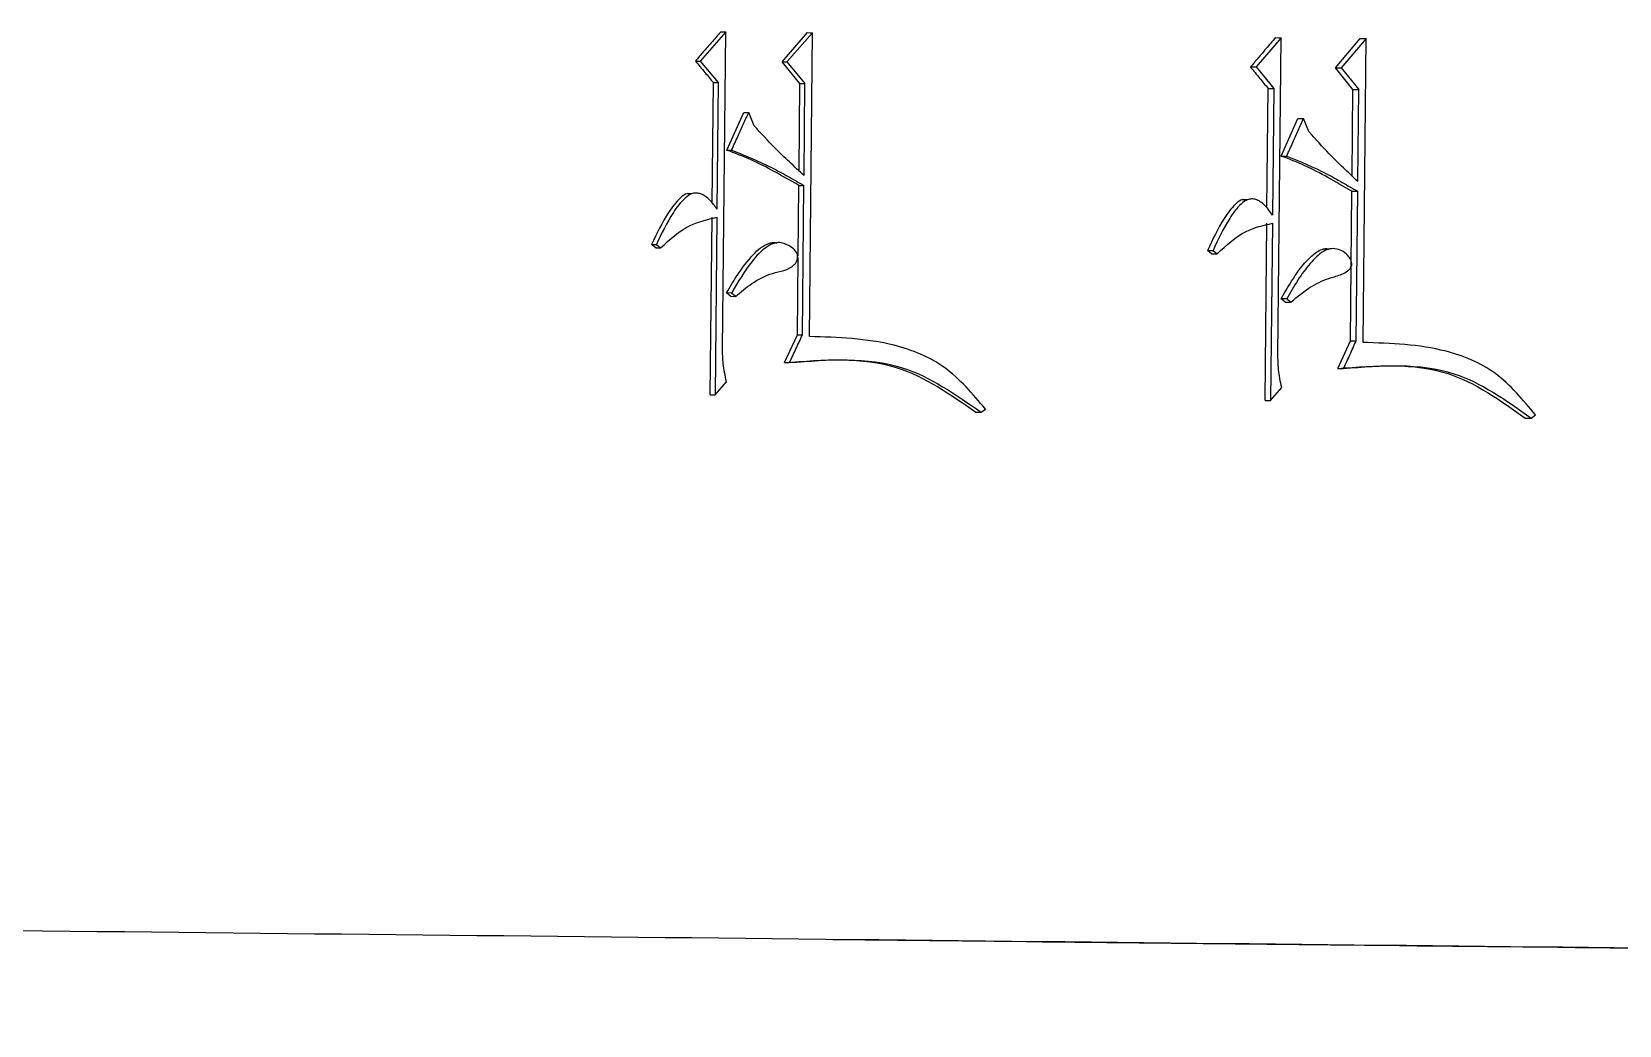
# Model space of a CAD drawing. Header units: millimetres. Extents: x 2344 to 4024, y 1094 to 2282.
# Drawn here: x 2954.33 to 2963.73, y 1241.76 to 1247.65 of the extents above; entities that cross this region are included whole.
import ezdxf

# ---------------------------------------------------------------- set-up
doc = ezdxf.new("R2010")
doc.units = ezdxf.units.MM

msp = doc.modelspace()

# ---------------------------------------------------------------- linework, layer by layer
at = {"color": 7, "linetype": 'Continuous', "lineweight": 25}
for p, q in [((2958.4369, 1247.653), (2958.2859, 1247.4793)), ((2958.4183, 1245.7741), (2958.4369, 1247.653)), ((2958.7703, 1247.474), (2958.9207, 1247.6476)), ((2958.9503, 1247.6475), (2958.7997, 1247.4739)), ((2958.9325, 1245.8465), (2958.9503, 1247.6475)), ((2961.7266, 1247.6178), (2961.5784, 1247.4441)), ((2961.7079, 1245.7389), (2961.7266, 1247.6178)), ((2962.0481, 1247.4388), (2962.1955, 1247.6125)), ((2962.2296, 1247.6123), (2962.082, 1247.4387)), ((2962.2118, 1245.8113), (2962.2296, 1247.6123)), ((2958.2859, 1247.4793), (2958.3925, 1247.3516)), ((2958.8765, 1247.3463), (2958.7703, 1247.474)), ((2958.7997, 1247.4739), (2958.906, 1247.3461)), ((2961.5784, 1247.4441), (2961.6829, 1247.3164)), ((2962.1521, 1247.3111), (2962.0481, 1247.4388)), ((2962.082, 1247.4387), (2962.1861, 1247.311)), ((2958.3566, 1246.6375), (2958.3637, 1247.3517)), ((2958.3925, 1247.3516), (2958.3851, 1246.602)), ((2958.8713, 1246.8281), (2958.8765, 1247.3463)), ((2958.9006, 1246.801), (2958.906, 1247.3461)), ((2961.6425, 1246.6088), (2961.6496, 1247.3166)), ((2961.6829, 1247.3164), (2961.6755, 1246.5668)), ((2962.147, 1246.7978), (2962.1521, 1247.3111)), ((2962.1807, 1246.7658), (2962.1861, 1247.311)), ((2958.4425, 1246.9517), (2958.5441, 1247.1745)), ((2958.6055, 1247.0962), (2958.5731, 1247.1744)), ((2961.7268, 1246.9166), (2961.8263, 1247.1394)), ((2961.8916, 1247.061), (2961.8599, 1247.1393)), ((2958.2344, 1246.6924), (2958.2058, 1246.6925)), ((2958.8663, 1246.3224), (2958.8705, 1246.7427)), ((2958.8912, 1245.8567), (2958.9, 1246.7426)), ((2962.1373, 1245.8217), (2962.1461, 1246.7076)), ((2962.1714, 1245.8215), (2962.1802, 1246.7074)), ((2961.5279, 1246.6572), (2961.4947, 1246.6574)), ((2958.3454, 1245.502), (2958.3558, 1246.5534)), ((2958.3846, 1246.5533), (2958.3742, 1245.5019)), ((2961.6312, 1245.4669), (2961.6416, 1246.5183)), ((2961.675, 1246.5181), (2961.6646, 1245.4668)), ((2958.7304, 1246.4005), (2958.7008, 1246.4006)), ((2957.9977, 1246.3917), (2958.026, 1246.3916)), ((2958.0224, 1246.372), (2957.9977, 1246.3917)), ((2958.0224, 1246.372), (2958.0507, 1246.3719)), ((2958.026, 1246.3916), (2958.0507, 1246.3719)), ((2958.8617, 1245.8568), (2958.8662, 1246.3141)), ((2961.2905, 1246.3566), (2961.3234, 1246.3564)), ((2961.3147, 1246.3368), (2961.2905, 1246.3566)), ((2961.3147, 1246.3368), (2961.3477, 1246.3367)), ((2961.3234, 1246.3564), (2961.3476, 1246.3367)), ((2962.0084, 1246.3645), (2961.9742, 1246.3646)), ((2958.4713, 1246.1046), (2958.4424, 1246.1047)), ((2958.4671, 1246.0849), (2958.4424, 1246.1047)), ((2958.467, 1246.085), (2958.4959, 1246.0849)), ((2961.76, 1246.0694), (2961.7265, 1246.0695)), ((2961.7506, 1246.0498), (2961.7265, 1246.0695)), ((2961.7506, 1246.0498), (2961.7841, 1246.0497)), ((2958.7858, 1245.6921), (2958.8617, 1245.8568)), ((2958.8617, 1245.8568), (2958.8912, 1245.8567)), ((2962.0629, 1245.657), (2962.1373, 1245.8217)), ((2962.1373, 1245.8217), (2962.1714, 1245.8215)), ((2958.7858, 1245.6921), (2958.8152, 1245.692)), ((2962.0629, 1245.657), (2962.0968, 1245.6569)), ((2958.3742, 1245.5019), (2958.4413, 1245.5791)), ((2958.3454, 1245.502), (2958.3742, 1245.5019)), ((2961.6312, 1245.4669), (2961.6646, 1245.4668)), ((2961.6646, 1245.4668), (2961.7304, 1245.5439)), ((2959.9503, 1245.3975), (2959.9752, 1245.4167)), ((2963.2084, 1245.3625), (2963.2327, 1245.3817))]:
    msp.add_line(p, q, dxfattribs=at)
at = {"color": 7, "linetype": 'Continuous', "lineweight": 25, "flags": 128}
for points in [[(2958.4081, 1247.6531), (2958.4242, 1247.653), (2958.4369, 1247.653)], [(2958.9207, 1247.6476), (2958.9373, 1247.6475), (2958.9503, 1247.6475)], [(2961.6931, 1247.6179), (2961.7118, 1247.6178), (2961.7266, 1247.6178)], [(2962.1955, 1247.6125), (2962.2146, 1247.6124), (2962.2296, 1247.6123)], [(2958.2572, 1247.4794), (2958.2733, 1247.4794), (2958.2859, 1247.4793)], [(2958.7703, 1247.474), (2958.7868, 1247.4739), (2958.7997, 1247.4739)], [(2961.5452, 1247.4443), (2961.5638, 1247.4442), (2961.5784, 1247.4441)], [(2962.0481, 1247.4388), (2962.0671, 1247.4388), (2962.082, 1247.4387)], [(2958.3637, 1247.3517), (2958.3798, 1247.3517), (2958.3925, 1247.3516)], [(2958.8765, 1247.3463), (2958.893, 1247.3462), (2958.906, 1247.3461)], [(2961.6496, 1247.3166), (2961.6682, 1247.3165), (2961.6829, 1247.3164)], [(2962.1521, 1247.3111), (2962.1711, 1247.3111), (2962.1861, 1247.311)], [(2958.5441, 1247.1745), (2958.5603, 1247.1745), (2958.5731, 1247.1744)], [(2961.8263, 1247.1394), (2961.8451, 1247.1393), (2961.8599, 1247.1393)], [(2958.4425, 1246.9517), (2958.4587, 1246.9516), (2958.4715, 1246.9516)], [(2961.7268, 1246.9166), (2961.7455, 1246.9165), (2961.7602, 1246.9164)], [(2958.8705, 1246.7427), (2958.887, 1246.7426), (2958.9, 1246.7426)], [(2962.1461, 1246.7076), (2962.1652, 1246.7075), (2962.1802, 1246.7074)], [(2958.496, 1246.0849), (2958.4837, 1246.0947), (2958.4713, 1246.1046)], [(2961.7842, 1246.0496), (2961.778, 1246.0547), (2961.769, 1246.062), (2961.76, 1246.0694)], [(2959.9193, 1245.3976), (2959.9306, 1245.3976), (2959.9405, 1245.3976), (2959.9503, 1245.3975)], [(2963.1729, 1245.3626), (2963.1858, 1245.3626), (2963.1971, 1245.3625), (2963.2084, 1245.3625)]]:
    msp.add_lwpolyline(points, dxfattribs=at)
at = {"color": 7, "linetype": 'Continuous', "lineweight": 25}
for points, knots in [([(2958.4081, 1247.6531), (2958.3889, 1247.6309), (2958.3541, 1247.5909), (2958.3039, 1247.5331), (2958.2728, 1247.4973), (2958.2572, 1247.4794)], [0, 0, 0, 0, 0.382127, 0.691063, 1, 1, 1, 1]), ([(2961.6931, 1247.6179), (2961.6743, 1247.5958), (2961.6402, 1247.5558), (2961.5909, 1247.4979), (2961.5605, 1247.4621), (2961.5452, 1247.4443)], [0, 0, 0, 0, 0.382127, 0.691063, 1, 1, 1, 1]), ([(2958.2572, 1247.4794), (2958.2666, 1247.4682), (2958.2854, 1247.4456), (2958.3209, 1247.4031), (2958.347, 1247.3718), (2958.3637, 1247.3517)], [0, 0, 0, 0, 0.2645524, 0.5291047, 1, 1, 1, 1]), ([(2961.5452, 1247.4443), (2961.5544, 1247.433), (2961.5728, 1247.4105), (2961.6076, 1247.3679), (2961.6332, 1247.3366), (2961.6496, 1247.3166)], [0, 0, 0, 0, 0.264552, 0.529105, 1, 1, 1, 1]), ([(2958.4715, 1246.9516), (2958.4838, 1246.9786), (2958.5069, 1247.0293), (2958.5408, 1247.1036), (2958.5623, 1247.1508), (2958.5731, 1247.1744)], [0, 0, 0, 0, 0.363875, 0.681938, 1, 1, 1, 1]), ([(2958.9006, 1246.801), (2958.8716, 1246.8278), (2958.8136, 1246.8814), (2958.7129, 1246.9773), (2958.6459, 1247.0515), (2958.6055, 1247.0962)], [0, 0, 0, 0, 0.284329, 0.568686, 1, 1, 1, 1]), ([(2961.7602, 1246.9164), (2961.7723, 1246.9434), (2961.795, 1246.9941), (2961.8282, 1247.0684), (2961.8494, 1247.1156), (2961.8599, 1247.1393)], [0, 0, 0, 0, 0.363875, 0.681938, 1, 1, 1, 1]), ([(2962.1807, 1246.7658), (2962.1523, 1246.7926), (2962.0955, 1246.8462), (2961.9969, 1246.9421), (2961.9312, 1247.0163), (2961.8916, 1247.061)], [0, 0, 0, 0, 0.284329, 0.568686, 1, 1, 1, 1]), ([(2958.8705, 1246.7427), (2958.822, 1246.77), (2958.7286, 1246.8227), (2958.5877, 1246.8973), (2958.491, 1246.9335), (2958.4425, 1246.9517)], [0, 0, 0, 0, 0.3493413, 0.6737228, 1, 1, 1, 1]), ([(2958.4715, 1246.9516), (2958.5526, 1246.9188), (2958.6668, 1246.8726), (2958.8064, 1246.7954), (2958.8688, 1246.7602), (2958.9, 1246.7426)], [0, 0, 0, 0, 0.550283, 0.775099, 1, 1, 1, 1]), ([(2962.1461, 1246.7076), (2962.0986, 1246.7349), (2962.0071, 1246.7876), (2961.869, 1246.8622), (2961.7743, 1246.8984), (2961.7268, 1246.9166)], [0, 0, 0, 0, 0.349341, 0.673723, 1, 1, 1, 1]), ([(2961.7602, 1246.9164), (2961.8397, 1246.8836), (2961.9517, 1246.8374), (2962.0884, 1246.7602), (2962.1496, 1246.725), (2962.1802, 1246.7074)], [0, 0, 0, 0, 0.550283, 0.775099, 1, 1, 1, 1]), ([(2958.2139, 1246.6946), (2958.2131, 1246.6945), (2958.1953, 1246.6926), (2958.1508, 1246.6544), (2958.0755, 1246.5568), (2958.0286, 1246.4573), (2957.9977, 1246.3917)], [0, 0, 0, 0, 0.0065551, 0.1459296, 0.4365408, 1, 1, 1, 1]), ([(2958.3851, 1246.602), (2958.3718, 1246.6203), (2958.3457, 1246.6563), (2958.3028, 1246.6899), (2958.2652, 1246.6985), (2958.2309, 1246.6946), (2958.1789, 1246.6568), (2958.1042, 1246.555), (2958.0571, 1246.4566), (2958.026, 1246.3916)], [0, 0, 0, 0, 0.120796, 0.237754, 0.283908, 0.33033, 0.424331, 0.620245, 1, 1, 1, 1]), ([(2961.5026, 1246.6594), (2961.5018, 1246.6593), (2961.4844, 1246.6574), (2961.4407, 1246.6192), (2961.3669, 1246.5216), (2961.3209, 1246.4222), (2961.2905, 1246.3566)], [0, 0, 0, 0, 0.0067757, 0.1460938, 0.4365817, 1, 1, 1, 1]), ([(2961.6755, 1246.5668), (2961.6625, 1246.5851), (2961.6369, 1246.6212), (2961.5948, 1246.6547), (2961.558, 1246.6633), (2961.5243, 1246.6594), (2961.4734, 1246.6216), (2961.4002, 1246.5198), (2961.3539, 1246.4214), (2961.3234, 1246.3564)], [0, 0, 0, 0, 0.12083, 0.237818, 0.283959, 0.33037, 0.424348, 0.62021, 1, 1, 1, 1]), ([(2958.0507, 1246.3719), (2958.1061, 1246.4226), (2958.2039, 1246.5124), (2958.3299, 1246.5409), (2958.3846, 1246.5533)], [0, 0, 0, 0, 0.565821, 1, 1, 1, 1]), ([(2961.3477, 1246.3366), (2961.402, 1246.3874), (2961.4979, 1246.4772), (2961.6214, 1246.5057), (2961.675, 1246.5181)], [0, 0, 0, 0, 0.5658211, 1, 1, 1, 1]), ([(2958.4424, 1246.1047), (2958.4629, 1246.1406), (2958.5091, 1246.2217), (2958.578, 1246.3106), (2958.6424, 1246.3754), (2958.6872, 1246.3987), (2958.7218, 1246.4059), (2958.7358, 1246.4017), (2958.7389, 1246.4008)], [0, 0, 0, 0, 0.278324, 0.628682, 0.762472, 0.897966, 0.977061, 1, 1, 1, 1]), ([(2958.496, 1246.0849), (2958.527, 1246.1112), (2958.5935, 1246.1677), (2958.7102, 1246.2287), (2958.8148, 1246.2397), (2958.8553, 1246.2858), (2958.8627, 1246.3059), (2958.8637, 1246.3269), (2958.856, 1246.3477), (2958.8352, 1246.371), (2958.8039, 1246.3903), (2958.7654, 1246.4053), (2958.7233, 1246.4016), (2958.6595, 1246.37), (2958.5699, 1246.2693), (2958.5089, 1246.1701), (2958.4717, 1246.1053), (2958.4713, 1246.1046)], [0, 0, 0, 0, 0.118915, 0.255033, 0.3903, 0.410217, 0.430101, 0.450488, 0.468438, 0.491867, 0.540043, 0.576412, 0.613196, 0.663362, 0.784679, 0.997714, 1, 1, 1, 1]), ([(2961.7265, 1246.0695), (2961.7532, 1246.1167), (2961.8049, 1246.2079), (2961.886, 1246.3092), (2961.9565, 1246.363), (2961.9972, 1246.3703), (2962.0119, 1246.3664), (2962.0141, 1246.3658)], [0, 0, 0, 0, 0.370029, 0.716126, 0.890281, 0.983755, 1, 1, 1, 1]), ([(2961.7841, 1246.0497), (2961.8247, 1246.0841), (2961.8979, 1246.1464), (2962.0083, 1246.1932), (2962.085, 1246.2128), (2962.1223, 1246.2358), (2962.1384, 1246.253), (2962.1454, 1246.2664), (2962.1464, 1246.2816), (2962.1413, 1246.3001), (2962.1253, 1246.3254), (2962.0967, 1246.352), (2962.0565, 1246.3674), (2962.0147, 1246.3692), (2961.9572, 1246.3431), (2961.8939, 1246.2775), (2961.8227, 1246.1812), (2961.7812, 1246.1072), (2961.76, 1246.0694)], [0, 0, 0, 0, 0.156974, 0.283392, 0.359244, 0.397477, 0.412842, 0.428372, 0.439697, 0.455031, 0.482215, 0.525717, 0.568194, 0.61083, 0.65056, 0.755037, 0.8749, 1, 1, 1, 1]), ([(2958.8152, 1245.692), (2958.8278, 1245.7195), (2958.8532, 1245.7744), (2958.8785, 1245.8292), (2958.8912, 1245.8567)], [0, 0, 0, 0, 0.499883, 1, 1, 1, 1]), ([(2959.9752, 1245.4167), (2959.9, 1245.5064), (2959.7523, 1245.6826), (2959.3786, 1245.833), (2959.1014, 1245.8414), (2958.9325, 1245.8465)], [0, 0, 0, 0, 0.288362, 0.566415, 1, 1, 1, 1]), ([(2958.4413, 1245.5791), (2958.4334, 1245.615), (2958.4193, 1245.6792), (2958.4186, 1245.745), (2958.4183, 1245.7741)], [0, 0, 0, 0, 0.558776, 1, 1, 1, 1]), ([(2961.7304, 1245.5439), (2961.7227, 1245.5798), (2961.7088, 1245.644), (2961.7082, 1245.7098), (2961.7079, 1245.7389)], [0, 0, 0, 0, 0.5587761, 1, 1, 1, 1]), ([(2962.0968, 1245.6569), (2962.1093, 1245.6843), (2962.1341, 1245.7392), (2962.159, 1245.7941), (2962.1714, 1245.8215)], [0, 0, 0, 0, 0.499883, 1, 1, 1, 1]), ([(2963.2327, 1245.3817), (2963.1591, 1245.4714), (2963.0146, 1245.6475), (2962.6488, 1245.7979), (2962.3772, 1245.8063), (2962.2118, 1245.8113)], [0, 0, 0, 0, 0.288362, 0.566415, 1, 1, 1, 1]), ([(2958.7858, 1245.6921), (2959.0152, 1245.71), (2959.4274, 1245.742), (2959.7682, 1245.5034), (2959.9193, 1245.3976)], [0, 0, 0, 0, 0.556658, 1, 1, 1, 1]), ([(2958.8152, 1245.692), (2959.0449, 1245.7099), (2959.4576, 1245.7419), (2959.799, 1245.5033), (2959.9503, 1245.3975)], [0, 0, 0, 0, 0.556731, 1, 1, 1, 1]), ([(2962.0629, 1245.657), (2962.2876, 1245.6749), (2962.6914, 1245.7069), (2963.025, 1245.4684), (2963.1729, 1245.3626)], [0, 0, 0, 0, 0.556658, 1, 1, 1, 1]), ([(2962.0968, 1245.6569), (2962.3219, 1245.6747), (2962.7262, 1245.7068), (2963.0603, 1245.4682), (2963.2084, 1245.3625)], [0, 0, 0, 0, 0.556731, 1, 1, 1, 1]), ([(3000.4237, 1241.765), (3000.2869, 1241.7677), (2999.7602, 1241.7782), (2998.3374, 1241.8012), (2995.9952, 1241.8366), (2992.7813, 1241.8812), (2988.6238, 1241.9352), (2983.8251, 1241.9946), (2978.4303, 1242.0586), (2972.529, 1242.1262), (2966.7416, 1242.1906), (2961.2533, 1242.2501), (2956.1828, 1242.3041), (2951.1924, 1242.3563), (2946.3273, 1242.4063), (2943.1884, 1242.4379), (2941.6189, 1242.4537)], [0, 0, 0, 0, 0.023795, 0.091687, 0.159576, 0.247837, 0.33638, 0.424641, 0.512896, 0.601432, 0.689686, 0.754843, 0.819999, 0.885154, 0.942575, 1, 1, 1, 1]), ([(2996.8319, 1241.8202), (2996.7993, 1241.8208), (2995.9677, 1241.8341), (2993.6415, 1241.8665), (2990.1787, 1241.913), (2986.4967, 1241.9596), (2982.8798, 1242.0039), (2978.9459, 1242.0506), (2974.2438, 1242.1051), (2968.6523, 1242.1679), (2963.3906, 1242.2258), (2960.092, 1242.2608), (2959.0724, 1242.2716)], [0, 0, 0, 0, 0.0054964, 0.1404859, 0.2750427, 0.3743048, 0.4735667, 0.5728275, 0.6720889, 0.8058188, 0.9399768, 1, 1, 1, 1])]:
    msp.add_open_spline(points, degree=3, knots=knots, dxfattribs=at)

doc.saveas('drawing.dxf')
